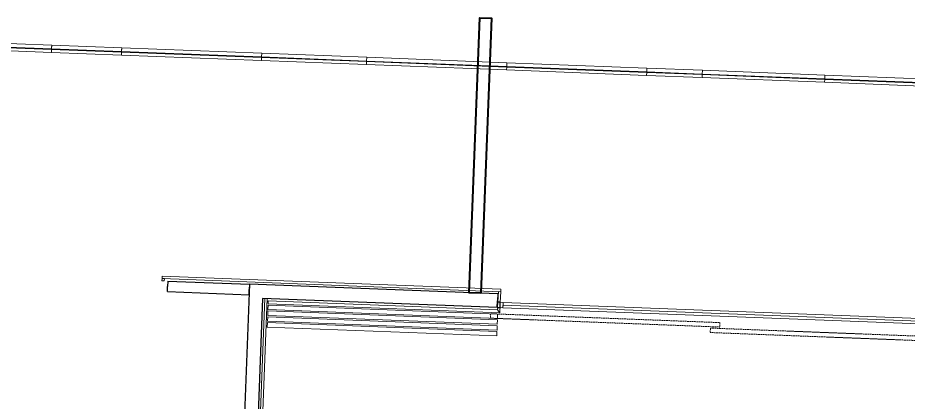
# Model space of a CAD drawing. Header units: millimetres. Extents: x 32078 to 83548, y -4690 to 56252.
# Drawn here: x 36747 to 44369, y 23456 to 26744 of the extents above; entities that cross this region are included whole.
import ezdxf

# ---------------------------------------------------------------- set-up
doc = ezdxf.new("R2010")
doc.units = ezdxf.units.MM
doc.header["$MEASUREMENT"] = 0
doc.linetypes.add('DGN Style 2', pattern=[10, 6, -4])
for name, color, linetype, lineweight in [('GLAZ', 4, 'Continuous', 0), ('PRTN-FULL', 6, 'Continuous', 30), ('WALL-LNIG', 1, 'Continuous', 0), ('WALL-OPER', 6, 'Continuous', 0)]:
    doc.layers.add(name, color=color, linetype=linetype, lineweight=lineweight)

# ---------------------------------------------------------------- blocks, each defined once
blk = doc.blocks.new('*U96')
at = {"lineweight": -2, "flags": 128}
for points in [[(-4756.4, 240), (-2791.6, 164), (-2790.1, 202), (-4754.9, 277.9), (-4756.4, 240)], [(-4760.2, 140), (-2795.5, 64.1), (-2794, 102.1), (-4758.8, 178), (-4760.2, 140)], [(-4758.3, 190), (-2793.5, 114.1), (-2792.1, 152), (-4756.8, 228), (-4758.3, 190)], [(-4762.2, 90.1), (-2797.4, 14.1), (-2795.9, 52.1), (-4760.7, 128.1), (-4762.2, 90.1)]]:
    blk.add_lwpolyline(points, close=True, dxfattribs=at)
at = {"color": 251, "linetype": 'DGN Style 2', "lineweight": -2, "flags": 128}
for points in [[(-2852.8, 166.4), (-888, 90.5), (-886.6, 128.4), (-2851.4, 204.4), (-2852.8, 166.4)], [(-969.9, 43.6), (994.9, -32.3), (996.3, 5.6), (-968.4, 81.6), (-969.9, 43.6)]]:
    blk.add_lwpolyline(points, close=True, dxfattribs=at)

msp = doc.modelspace()

# ---------------------------------------------------------------- linework, layer by layer
at = {"layer": 'GLAZ'}
for p, q in [((40900.4, 24264.8), (40901.3, 24287.3)), ((40900.4, 24264.8), (48459.8, 23972.7)), ((40902.2, 24309.8), (40901.3, 24287.3)), ((40901.3, 24287.3), (48460.7, 23995.2)), ((40902.2, 24309.8), (48461.5, 24017.7))]:
    msp.add_line(p, q, dxfattribs=at)
at = {"layer": 'GLAZ', "flags": 128}
msp.add_lwpolyline([(40877.2, 24310.8), (40902.2, 24309.8), (40900.4, 24264.8), (40875.4, 24265.8), (40877.2, 24310.8)], close=True, dxfattribs=at)
at = {"layer": 'PRTN-FULL'}
for p, q in [((38031.1, 24491.8), (38029.3, 24446.9)), ((38031.1, 24491.8), (38730.5, 24464.8)), ((38027.6, 24401.9), (38029.3, 24446.9)), ((38027.6, 24401.9), (38727.1, 24374.9)), ((38730.5, 24464.8), (38514.3, 18868)), ((38727.1, 24374.9), (38728.8, 24419.8)), ((38730.5, 24464.8), (38728.8, 24419.8)), ((40854.9, 24382.7), (38730.5, 24464.8)), ((38842, 24344.4), (38630.2, 18863.5)), ((40850.5, 24266.8), (38842, 24344.4)), ((40850.5, 24266.8), (40852.7, 24324.7)), ((40854.9, 24382.7), (40852.7, 24324.7))]:
    msp.add_line(p, q, dxfattribs=at)
at = {"layer": 'PRTN-FULL', "flags": 128}
msp.add_lwpolyline([(40877.2, 24310.8), (40852.2, 24311.7), (40850.5, 24266.8), (40875.4, 24265.8), (40877.2, 24310.8)], close=True, dxfattribs=at)
at = {"layer": 'WALL-LNIG'}
msp.add_line((37035.6, 26478.2), (37635.1, 26455.2), dxfattribs=at)
at = {"layer": 'WALL-LNIG', "flags": 128}
for points in [[(35836.7, 26524.7), (37035.3, 26478.3), (37036.6, 26510.3), (35837.9, 26556.6), (35836.7, 26524.7)], [(37634.9, 26455.2), (38834, 26408.9), (38835.2, 26440.9), (37636.1, 26487.2), (37634.9, 26455.2)], [(38835.2, 26440.9), (39734.5, 26406.1), (39733.3, 26374.2), (38834, 26408.9), (38835.2, 26440.9)], [(39734.5, 26406.1), (40933.7, 26359.8), (40932.4, 26327.8), (39733.3, 26374.2), (39734.5, 26406.1)], [(40933.7, 26359.8), (42132.8, 26313.4), (42131.5, 26281.5), (40932.4, 26327.8), (40933.7, 26359.8)], [(42132.8, 26313.4), (42607.4, 26295.1), (42606.2, 26263.1), (42131.5, 26281.5), (42132.8, 26313.4)], [(42607.4, 26295.1), (43656.6, 26254.6), (43655.4, 26222.6), (42606.2, 26263.1), (42607.4, 26295.1)], [(43655.4, 26222.6), (44554.7, 26187.7), (44555.9, 26219.7), (43656.6, 26254.6), (43655.4, 26222.6)], [(37981.9, 24513.7), (38001.9, 24513), (38001.1, 24493), (37981.1, 24493.8), (37981.9, 24513.7)], [(37982.7, 24533.7), (40881.5, 24421.7), (40880.7, 24401.7), (37981.9, 24513.7), (37982.7, 24533.7)], [(40860.7, 24402.5), (40880.7, 24401.7), (40877.2, 24310.8), (40857.2, 24311.5), (40860.7, 24402.5)], [(38681.6, 19677.1), (38862, 24343.6), (38882, 24342.9), (38701.6, 19676.3), (38681.6, 19677.1)], [(38891.2, 24322.5), (40854.7, 24246.6), (40873.7, 24220.8), (38890.2, 24297.5), (38891.2, 24322.5)], [(40855.5, 24266.6), (40875.4, 24265.8), (40874.7, 24245.8), (40873.7, 24220.8), (40854.7, 24246.6), (40855.5, 24266.6)]]:
    msp.add_lwpolyline(points, close=True, dxfattribs=at)
at = {"layer": 'WALL-LNIG', "lineweight": 0, "flags": 128}
for points in [[(35836.5, 26519.7), (37035.1, 26473.3), (37034.2, 26448.4), (35835.5, 26494.7), (35836.5, 26519.7)], [(37035.1, 26473.3), (37634.7, 26450.2), (37633.7, 26425.2), (37034.2, 26448.4), (37035.1, 26473.3)], [(37634.7, 26450.2), (38833.8, 26403.8), (38832.8, 26378.8), (37633.7, 26425.2), (37634.7, 26450.2)], [(38833.8, 26403.8), (39733.1, 26369.1), (39732.1, 26344.1), (38832.8, 26378.8), (38833.8, 26403.8)], [(39733.1, 26369.1), (40932.2, 26322.7), (40931.3, 26297.8), (39732.1, 26344.1), (39733.1, 26369.1)], [(40932.2, 26322.7), (42131.3, 26276.4), (42130.4, 26251.4), (40931.3, 26297.8), (40932.2, 26322.7)], [(42131.3, 26276.4), (42606, 26258.1), (42605, 26233.1), (42130.4, 26251.4), (42131.3, 26276.4)], [(42606, 26258.1), (43655.2, 26217.5), (43654.2, 26192.5), (42605, 26233.1), (42606, 26258.1)], [(43655.2, 26217.5), (44554.5, 26182.7), (44553.6, 26157.8), (43654.2, 26192.5), (43655.2, 26217.5)]]:
    msp.add_lwpolyline(points, close=True, dxfattribs=at)
at = {"layer": 'WALL-LNIG', "flags": 128}
msp.add_lwpolyline([(37635.3, 26467.2), (37636.1, 26487.2), (37036.6, 26510.3), (37035.8, 26490.3)], dxfattribs=at)
at = {"layer": 'WALL-OPER', "lineweight": 40, "flags": 128}
msp.add_lwpolyline([(40710.1, 24388.3), (40610.2, 24392.1), (40701.1, 26744), (40801, 26740.1), (40710.1, 24388.3)], close=True, dxfattribs=at)

# ---------------------------------------------------------------- block references
at = {"layer": 'WALL-LNIG', "color": 251, "linetype": 'DGN Style 2'}
msp.add_blockref('*U96', (43644.7, 24008.6), dxfattribs=at)

doc.saveas('drawing.dxf')
